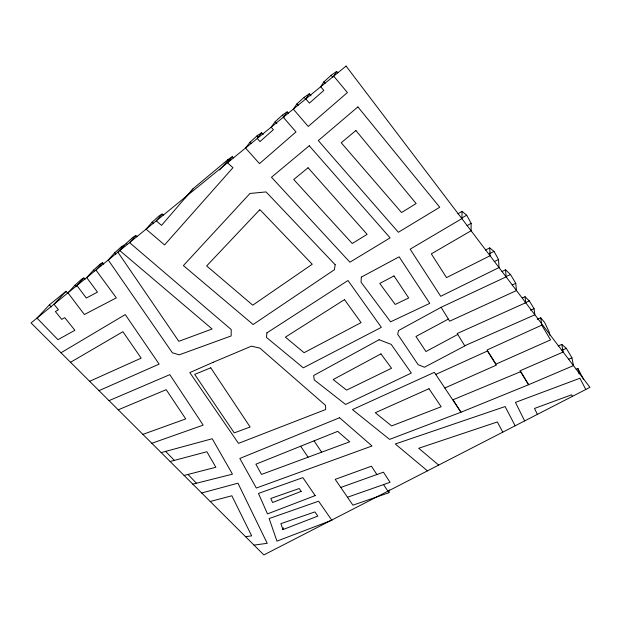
<?xml version="1.0" encoding="UTF-8"?>
<svg xmlns="http://www.w3.org/2000/svg" width="621" height="621" viewBox="0 0 621 621"><rect width="100%" height="100%" fill="white"/><g stroke="black" fill="none" stroke-linecap="round" stroke-linejoin="round"><path stroke-width="0.93" d="M457.941 213.818L462.094 211.342L466.666 215.184L471.137 223.296L471.098 230.771L431.331 253.865L446.515 277.61L490.07 255.767L489.736 247.888L485.467 250.046M462.094 211.342L461.869 218.615L410.147 249.184L440.693 296.295L499.02 267.558L498.516 259.493L494.021 251.373L489.736 247.888M376.9 474.529L371.42 466.216L335.208 479.35L352.922 505.176L388.917 492.74L389.289 489.891M282.928 529.604L280.902 523.643L314.909 511.906L317.851 516.09L282.928 529.604L283.432 527.803M337.878 72.89L336.667 71.423L333.725 76.135L347.395 92.56L308.233 126.467L293.291 109.102L296.978 103.847L304.143 97.334L309.274 93.802L311.036 95.875M336.667 71.423L331.148 75.265L323.898 81.856L320.715 86.738L323.813 90.418L309.413 103.117L305.819 98.894L309.274 93.802M288.392 113.309L287.15 111.873L283.292 117.26L295.992 131.9L259.508 163.626L245.551 148.031L250.061 142.178L257.078 135.813L261.557 132.785L263.157 134.594M287.15 111.873L282.33 115.164L275.227 121.615L271.152 127.158L273.38 129.688L259.974 141.572L257.249 138.499L261.557 132.785M233.628 157.905L232.293 156.694L227.488 162.764L232.953 167.693L164.565 244.93L146.082 229.141L152.106 222.202L158.844 216.108L162.135 214.012L163.432 215.13M232.293 156.694L228.132 159.473L193.232 188.605L161.538 225.384L156.259 220.843L162.135 214.012M185.011 198.076L193.232 188.605M219.586 170.022L228.52 159.822L230.344 160.164M135.797 235.53L129.548 242.617L231.222 329.541L231.152 335.953L179.252 354.832L172.397 352.806L108.248 259.989L114.776 252.7L121.398 246.716L124.278 244.938L117.874 252.142L178.817 341.333L212.126 328.983L119.799 250.566L126.172 243.385L132.816 237.385L135.797 235.53L137.264 236.787M103.754 264.204L102.612 262.636L95.937 270.026L116.344 297.863L84.371 314.529L67.961 292.84L74.97 285.218L81.429 279.388L83.835 277.975L84.984 279.52M102.612 262.636L99.997 264.204L93.476 270.104L86.684 277.571L97.458 292.118L86.303 298.041L76.926 285.528L83.835 277.975M66.028 291.257L53.98 304.236L58.436 309.786L55.385 311.54L61.704 319.38L64.747 317.657L74.893 330.287L57.939 339.687L37.004 318.084L49.37 304.888L66.028 291.257L67.635 293.291M60.998 352.775L125.256 314.575L159.131 364.123L98.995 390.648M461.713 218.111L466.666 215.184M70.507 362.307L122.896 331.715L141.169 358.146L89.618 381.302M466.992 225.726L471.137 223.296M502.055 271.486L505.556 269.832L506.107 276.896L441.104 307.294L398.573 330.504L397.673 334.238L418.119 364.667L424.415 367.252L464.818 345.928L457.211 333.539L525.723 302.738L525.024 296.722L522.385 297.909M448.346 319.093L415.961 336.466L425.952 351.525L457.77 334.455M489.736 253.531L494.021 251.373M494.184 261.651L498.516 259.493M506.131 276.539L510.493 274.498L515.764 283.323L516.486 290.566L449.627 321.189L441.104 307.294M512.263 284.946L515.764 283.323M537.243 319.404L540.72 317.812L544.648 322.462L549.36 332.382L549.81 335.193M435.763 374.44L487.423 351.02L496.342 365.14L444.807 388.001M524.955 302.869L529.325 300.906L534.052 308.645L534.867 314.793L464.71 345.757M530.544 310.205L534.052 308.645M558.225 345.951L561.772 344.391L566.344 348.35L571.933 357.82L573.455 365.622L528.587 384.725L460.968 412.235L389.584 439.389L352.472 409.588L434.366 372.344L460.968 412.235L453.012 399.769L520.825 371.614L528.587 384.725L519.956 370.83L563.146 352.045L561.772 344.391M561.951 350.267L566.344 348.35M568.401 359.334L571.933 357.82M109.032 400.646L169.82 374.642L203.183 425.129L151.834 443.301M118.238 409.821L166.195 389.678L185.741 418.919L142.877 434.374M576.148 369.239L577.957 368.556L583.732 379.648M340.758 487.446L383.444 472.193L390.073 482.315L347.488 497.25M161.173 452.6L212.219 438.744L232.471 474.157L192.828 484.155M201.709 492.996L237.952 483.192L267.224 543.313L254.005 545.114M170.115 461.512L206.863 451.739L215.867 467.264L184.095 475.445M210.232 501.496L231.843 495.768L251.676 535.845L245.559 536.699M227.581 159.97L228.52 159.822L228.132 159.473M427.458 470.858L395.305 443.984L505.121 406.553L515.151 425.796M438.682 465.09L418.701 448.277L497.367 421.946L502.777 432.154M126.172 243.385L127.647 244.643M152.106 222.202L153.558 223.451M505.556 269.832L510.493 274.498M525.024 296.722L529.325 300.906M165.621 451.397L174.338 460.386M187.977 474.452L196.484 483.231M49.37 304.888L51.326 306.929M250.061 142.178L251.303 143.575M257.078 135.813L258.328 137.225M275.227 121.615L276.865 123.486M282.33 115.164L284.139 117.26M296.978 103.847L298.196 105.267M304.143 97.334L305.951 99.453M323.898 81.856L325.109 83.299M331.148 75.265L332.895 77.361M74.97 285.218L76.119 286.747M93.476 270.104L94.578 271.618M99.997 264.204L101.122 265.749M114.776 252.7L115.863 254.3M300.657 446.235L308.101 457.196M121.398 246.716L122.484 248.315M314.063 440.856L321.647 452.189M383.545 484.605L388.917 492.74M572.415 396.361L571.584 394.801L534.495 408.447L537.382 414.37M585.797 389.491L579.921 378.243L515.446 402.392L524.644 420.914M577.957 368.556L579.028 373.842M540.72 317.812L541.644 324.232M361.337 277.106L361.034 282.151L390.586 321.833L429.74 303.366L399.132 256.815L361.337 277.106M266.914 332.879L266.494 337.436L303.296 367.834L381.356 327.345L347.977 280.513L266.914 332.879M335.177 264.74L334.393 269.739L253.135 324.519L183.397 265.578L249.991 193.457L266.075 191.92L335.177 264.74M259.5 209.991L206.661 265.928L252.755 305.175L312.247 264.236L260.183 209.929L259.5 209.991M357.89 106.913L318.301 140.587L398.379 232.27L439.722 207.243L357.89 106.913M309.25 145.772L271.478 177.249L349.895 262.194L390.112 237.866L309.25 145.772M355.895 130.503L341.224 142.752L401.554 212.537L416.132 203.556L355.895 130.503M308.07 167.763L293.717 179.508L352.247 243.51L367.127 234.35L308.07 167.763M346.076 66.067L31.05 322.936L263.863 554.933L589.95 387.357L346.076 66.067M344.5 299.632L285.388 337.156L304.08 352.697L361.08 322.617L344.5 299.632M379.097 339.734L313.667 375.511L314.21 379.866L345.587 404.465L411.327 373.035L391.176 344.368L379.097 339.734M380.952 353.877L333.19 379.547L346.588 390.112L391.54 368.253L380.952 353.877M394.009 275.926L379.749 283.448L395.204 304.453L408.703 297.971L394.009 275.926M541.776 325.148L487.05 349.988L495.977 364.123L550.548 339.881L541.776 325.148M428.995 388.723L375.286 412.732L391.626 425.928L441.174 406.747L428.995 388.723M213.282 362.245L189.801 372.584L238.495 443.363L325.699 409.511L325.544 405.366L259.896 348.125L251.412 346.169L213.282 362.245M210.76 367.811L194.684 374.409L234.241 432.891L250.131 427.015L210.76 367.811M339.555 417.739L239.822 458.469L256.318 488.044L372.033 445.979L339.555 417.739M337.677 431.378L255.891 464.197L261.519 474.436L349.732 441.795L337.677 431.378M301.177 491.374L272.58 502.498L270.818 498.446L299.198 488.51L301.177 491.374M315.173 495.612L267.488 513.893L258.452 493.423L302.877 477.634L315.173 495.612M331.816 520.204L276.95 541.132L269.141 518.551L318.604 501.209L331.816 520.204"/></g></svg>
